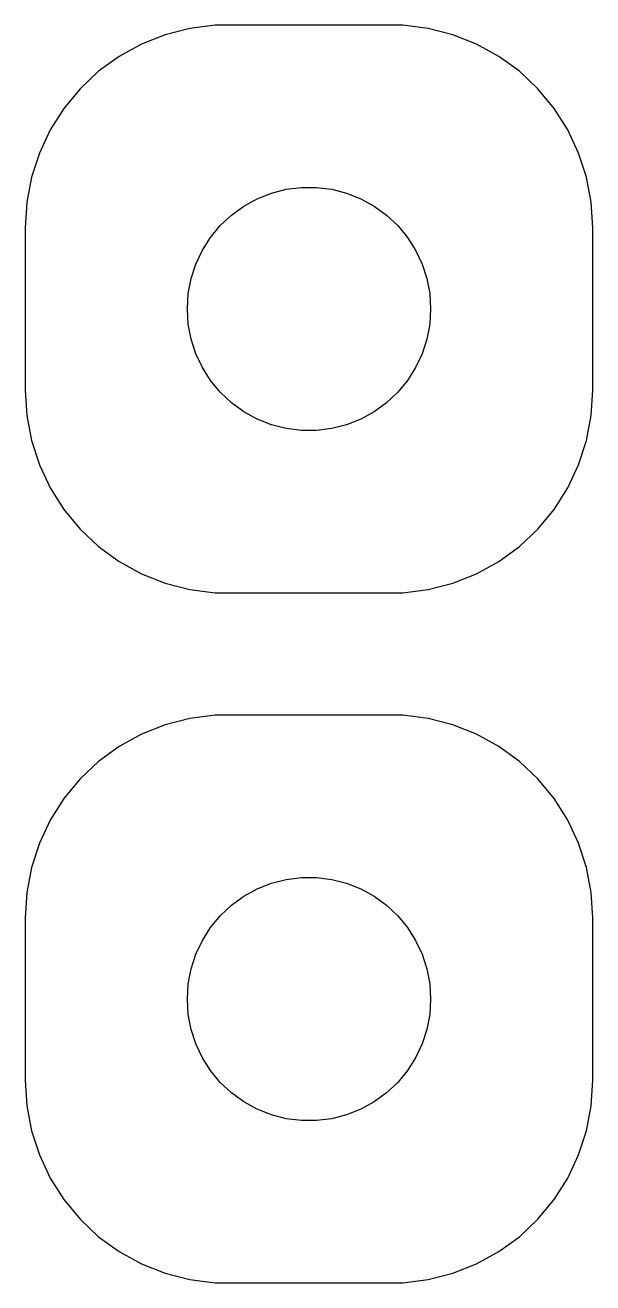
# Model space of a CAD drawing. Header units: metres. Extents: x -7 to 7, y 27 to 58.
import ezdxf

# ---------------------------------------------------------------- set-up
doc = ezdxf.new("R2010")
doc.units = ezdxf.units.M

msp = doc.modelspace()

# ---------------------------------------------------------------- linework, layer by layer
for p, q in [((-2.31395, 57.9901), (-2.9369, 57.9114)), ((2.31395, 57.9901), (-2.31395, 57.9901)), ((2.9369, 57.9114), (2.31395, 57.9901)), ((-3.54507, 57.7553), (-4.12889, 57.5241)), ((-2.9369, 57.9114), (-3.54507, 57.7553)), ((3.54507, 57.7553), (2.9369, 57.9114)), ((4.12889, 57.5241), (3.54507, 57.7553)), ((-4.12889, 57.5241), (-4.67912, 57.2216)), ((4.67912, 57.2216), (4.12889, 57.5241)), ((-4.67912, 57.2216), (-5.18712, 56.8526)), ((5.18712, 56.8526), (4.67912, 57.2216)), ((-5.18712, 56.8526), (-5.64484, 56.4227)), ((5.64484, 56.4227), (5.18712, 56.8526)), ((-5.64484, 56.4227), (-6.04507, 55.9389)), ((6.04507, 55.9389), (5.64484, 56.4227)), ((-6.04507, 55.9389), (-6.38153, 55.4088)), ((6.38153, 55.4088), (6.04507, 55.9389)), ((-6.38153, 55.4088), (-6.64888, 54.8406)), ((6.64888, 54.8406), (6.38153, 55.4088)), ((-6.64888, 54.8406), (-6.84291, 54.2434)), ((6.84291, 54.2434), (6.64888, 54.8406)), ((-6.84291, 54.2434), (-6.96057, 53.6267)), ((6.96057, 53.6267), (6.84291, 54.2434)), ((-0.927048, 53.8532), (-0.562134, 53.9469)), ((-0.562134, 53.9469), (-0.18837, 53.9941)), ((-0.18837, 53.9941), (0.18837, 53.9941)), ((0.18837, 53.9941), (0.562134, 53.9469)), ((0.562134, 53.9469), (0.927048, 53.8532)), ((-6.96057, 53.6267), (-7, 53)), ((-1.60747, 53.533), (-1.27733, 53.7145)), ((-1.27733, 53.7145), (-0.927048, 53.8532)), ((0.927048, 53.8532), (1.27733, 53.7145)), ((1.27733, 53.7145), (1.60747, 53.533)), ((7, 53), (6.96057, 53.6267)), ((-2.1869, 53.0536), (-1.91226, 53.3115)), ((-1.91226, 53.3115), (-1.60747, 53.533)), ((1.60747, 53.533), (1.91226, 53.3115)), ((1.91226, 53.3115), (2.1869, 53.0536)), ((-7, 53), (-7, 49)), ((-2.42705, 52.7634), (-2.1869, 53.0536)), ((2.1869, 53.0536), (2.42705, 52.7634)), ((7, 49), (7, 53)), ((-2.62891, 52.4453), (-2.42705, 52.7634)), ((2.42705, 52.7634), (2.62891, 52.4453)), ((-2.78932, 52.1044), (-2.62891, 52.4453)), ((2.62891, 52.4453), (2.78932, 52.1044)), ((-2.90575, 51.7461), (-2.78932, 52.1044)), ((2.78932, 52.1044), (2.90575, 51.7461)), ((-2.97633, 51.376), (-2.90575, 51.7461)), ((2.90575, 51.7461), (2.97633, 51.376)), ((-3, 51), (-2.97633, 51.376)), ((2.97633, 51.376), (3, 51)), ((-2.97633, 50.624), (-3, 51)), ((3, 51), (2.97633, 50.624)), ((-2.90575, 50.2539), (-2.97633, 50.624)), ((2.97633, 50.624), (2.90575, 50.2539)), ((-2.78932, 49.8956), (-2.90575, 50.2539)), ((2.90575, 50.2539), (2.78932, 49.8956)), ((-2.62891, 49.5547), (-2.78932, 49.8956)), ((2.78932, 49.8956), (2.62891, 49.5547)), ((-2.42705, 49.2366), (-2.62891, 49.5547)), ((2.62891, 49.5547), (2.42705, 49.2366)), ((-7, 49), (-6.96057, 48.3733)), ((-2.1869, 48.9464), (-2.42705, 49.2366)), ((2.42705, 49.2366), (2.1869, 48.9464)), ((6.96057, 48.3733), (7, 49)), ((-1.91226, 48.6885), (-2.1869, 48.9464)), ((-1.60747, 48.467), (-1.91226, 48.6885)), ((1.91226, 48.6885), (1.60747, 48.467)), ((2.1869, 48.9464), (1.91226, 48.6885)), ((-6.96057, 48.3733), (-6.84291, 47.7566)), ((-1.27733, 48.2855), (-1.60747, 48.467)), ((1.60747, 48.467), (1.27733, 48.2855)), ((6.84291, 47.7566), (6.96057, 48.3733)), ((-0.927048, 48.1468), (-1.27733, 48.2855)), ((-0.562134, 48.0531), (-0.927048, 48.1468)), ((-0.18837, 48.0059), (-0.562134, 48.0531)), ((0.562134, 48.0531), (0.18837, 48.0059)), ((0.927048, 48.1468), (0.562134, 48.0531)), ((1.27733, 48.2855), (0.927048, 48.1468)), ((-6.84291, 47.7566), (-6.64888, 47.1594)), ((0.18837, 48.0059), (-0.18837, 48.0059)), ((6.64888, 47.1594), (6.84291, 47.7566)), ((-6.64888, 47.1594), (-6.38153, 46.5912)), ((6.38153, 46.5912), (6.64888, 47.1594)), ((-6.38153, 46.5912), (-6.04507, 46.0611)), ((6.04507, 46.0611), (6.38153, 46.5912)), ((-6.04507, 46.0611), (-5.64484, 45.5773)), ((5.64484, 45.5773), (6.04507, 46.0611)), ((-5.64484, 45.5773), (-5.18712, 45.1474)), ((5.18712, 45.1474), (5.64484, 45.5773)), ((-5.18712, 45.1474), (-4.67912, 44.7784)), ((4.67912, 44.7784), (5.18712, 45.1474)), ((-4.67912, 44.7784), (-4.12889, 44.4759)), ((4.12889, 44.4759), (4.67912, 44.7784)), ((-4.12889, 44.4759), (-3.54507, 44.2447)), ((3.54507, 44.2447), (4.12889, 44.4759)), ((-3.54507, 44.2447), (-2.9369, 44.0886)), ((-2.9369, 44.0886), (-2.31395, 44.0099)), ((-2.31395, 44.0099), (2.31395, 44.0099)), ((2.31395, 44.0099), (2.9369, 44.0886)), ((2.9369, 44.0886), (3.54507, 44.2447)), ((-2.9369, 40.9114), (-3.54507, 40.7553)), ((-2.31395, 40.9901), (-2.9369, 40.9114)), ((2.31395, 40.9901), (-2.31395, 40.9901)), ((2.9369, 40.9114), (2.31395, 40.9901)), ((3.54507, 40.7553), (2.9369, 40.9114)), ((-3.54507, 40.7553), (-4.12889, 40.5241)), ((4.12889, 40.5241), (3.54507, 40.7553)), ((-4.12889, 40.5241), (-4.67912, 40.2216)), ((4.67912, 40.2216), (4.12889, 40.5241)), ((-4.67912, 40.2216), (-5.18712, 39.8526)), ((5.18712, 39.8526), (4.67912, 40.2216)), ((-5.18712, 39.8526), (-5.64484, 39.4227)), ((5.64484, 39.4227), (5.18712, 39.8526)), ((-5.64484, 39.4227), (-6.04507, 38.9389)), ((6.04507, 38.9389), (5.64484, 39.4227)), ((-6.04507, 38.9389), (-6.38153, 38.4088)), ((6.38153, 38.4088), (6.04507, 38.9389)), ((-6.38153, 38.4088), (-6.64888, 37.8406)), ((6.64888, 37.8406), (6.38153, 38.4088)), ((-6.64888, 37.8406), (-6.84291, 37.2434)), ((6.84291, 37.2434), (6.64888, 37.8406)), ((-6.84291, 37.2434), (-6.96057, 36.6267)), ((6.96057, 36.6267), (6.84291, 37.2434)), ((-0.927048, 36.8532), (-0.562134, 36.9469)), ((-0.562134, 36.9469), (-0.18837, 36.9941)), ((-0.18837, 36.9941), (0.18837, 36.9941)), ((0.18837, 36.9941), (0.562134, 36.9469)), ((0.562134, 36.9469), (0.927048, 36.8532)), ((-6.96057, 36.6267), (-7, 36)), ((-1.60747, 36.533), (-1.27733, 36.7145)), ((-1.27733, 36.7145), (-0.927048, 36.8532)), ((0.927048, 36.8532), (1.27733, 36.7145)), ((1.27733, 36.7145), (1.60747, 36.533)), ((7, 36), (6.96057, 36.6267)), ((-2.1869, 36.0536), (-1.91226, 36.3115)), ((-1.91226, 36.3115), (-1.60747, 36.533)), ((1.60747, 36.533), (1.91226, 36.3115)), ((1.91226, 36.3115), (2.1869, 36.0536)), ((-7, 36), (-7, 32)), ((-2.42705, 35.7634), (-2.1869, 36.0536)), ((2.1869, 36.0536), (2.42705, 35.7634)), ((7, 32), (7, 36)), ((-2.62891, 35.4453), (-2.42705, 35.7634)), ((2.42705, 35.7634), (2.62891, 35.4453)), ((-2.78932, 35.1044), (-2.62891, 35.4453)), ((2.62891, 35.4453), (2.78932, 35.1044)), ((-2.90575, 34.7461), (-2.78932, 35.1044)), ((2.78932, 35.1044), (2.90575, 34.7461)), ((-2.97633, 34.376), (-2.90575, 34.7461)), ((2.90575, 34.7461), (2.97633, 34.376)), ((-3, 34), (-2.97633, 34.376)), ((2.97633, 34.376), (3, 34)), ((-2.97633, 33.624), (-3, 34)), ((3, 34), (2.97633, 33.624)), ((-2.90575, 33.2539), (-2.97633, 33.624)), ((2.97633, 33.624), (2.90575, 33.2539)), ((-2.78932, 32.8956), (-2.90575, 33.2539)), ((2.90575, 33.2539), (2.78932, 32.8956)), ((-2.62891, 32.5547), (-2.78932, 32.8956)), ((2.78932, 32.8956), (2.62891, 32.5547)), ((-2.42705, 32.2366), (-2.62891, 32.5547)), ((2.62891, 32.5547), (2.42705, 32.2366)), ((-2.1869, 31.9464), (-2.42705, 32.2366)), ((2.42705, 32.2366), (2.1869, 31.9464)), ((-7, 32), (-6.96057, 31.3733)), ((-1.91226, 31.6885), (-2.1869, 31.9464)), ((2.1869, 31.9464), (1.91226, 31.6885)), ((6.96057, 31.3733), (7, 32)), ((-1.60747, 31.467), (-1.91226, 31.6885)), ((1.91226, 31.6885), (1.60747, 31.467)), ((-6.96057, 31.3733), (-6.84291, 30.7566)), ((-1.27733, 31.2855), (-1.60747, 31.467)), ((1.60747, 31.467), (1.27733, 31.2855)), ((6.84291, 30.7566), (6.96057, 31.3733)), ((-0.927048, 31.1468), (-1.27733, 31.2855)), ((-0.562134, 31.0531), (-0.927048, 31.1468)), ((-0.18837, 31.0059), (-0.562134, 31.0531)), ((0.18837, 31.0059), (-0.18837, 31.0059)), ((0.562134, 31.0531), (0.18837, 31.0059)), ((0.927048, 31.1468), (0.562134, 31.0531)), ((1.27733, 31.2855), (0.927048, 31.1468)), ((-6.84291, 30.7566), (-6.64888, 30.1594)), ((6.64888, 30.1594), (6.84291, 30.7566)), ((-6.64888, 30.1594), (-6.38153, 29.5912)), ((6.38153, 29.5912), (6.64888, 30.1594)), ((-6.38153, 29.5912), (-6.04507, 29.0611)), ((6.04507, 29.0611), (6.38153, 29.5912)), ((-6.04507, 29.0611), (-5.64484, 28.5773)), ((5.64484, 28.5773), (6.04507, 29.0611)), ((-5.64484, 28.5773), (-5.18712, 28.1474)), ((5.18712, 28.1474), (5.64484, 28.5773)), ((-5.18712, 28.1474), (-4.67912, 27.7784)), ((4.67912, 27.7784), (5.18712, 28.1474)), ((-4.67912, 27.7784), (-4.12889, 27.4759)), ((4.12889, 27.4759), (4.67912, 27.7784)), ((-4.12889, 27.4759), (-3.54507, 27.2447)), ((3.54507, 27.2447), (4.12889, 27.4759)), ((-3.54507, 27.2447), (-2.9369, 27.0886)), ((-2.9369, 27.0886), (-2.31395, 27.0099)), ((-2.31395, 27.0099), (2.31395, 27.0099)), ((2.31395, 27.0099), (2.9369, 27.0886)), ((2.9369, 27.0886), (3.54507, 27.2447))]:
    msp.add_line(p, q)

doc.saveas('drawing.dxf')
